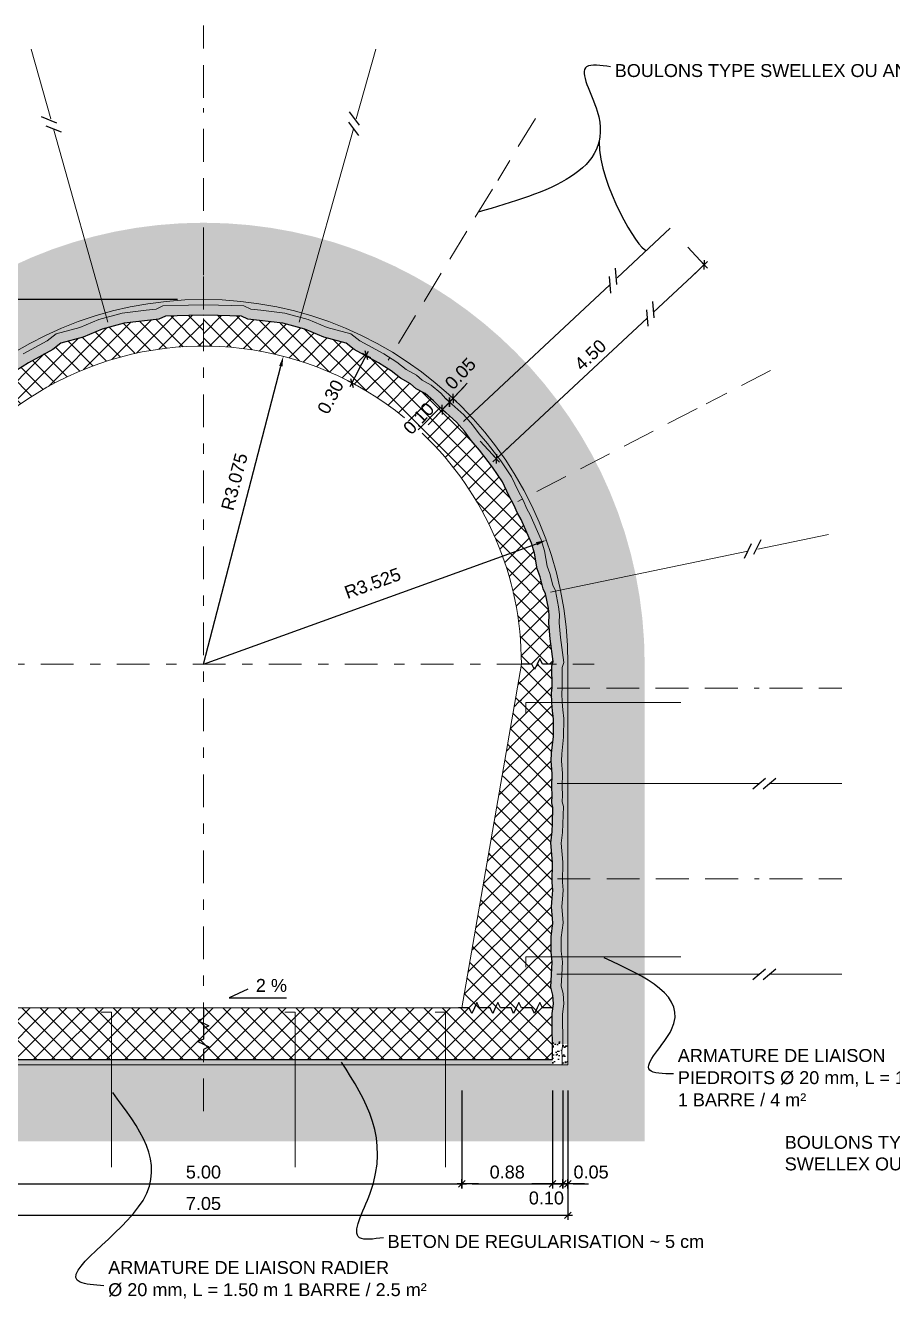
# Model space of a CAD drawing. Extents: x 67 to 63019, y 41 to 109009.
# Drawn here: x 209.83 to 218.21, y 118.85 to 131.16 of the extents above; entities that cross this region are included whole.
import ezdxf
from ezdxf.enums import TextEntityAlignment as Align

# ---------------------------------------------------------------- set-up
doc = ezdxf.new("R2010")
doc.units = 0
doc.header["$MEASUREMENT"] = 0
doc.header["$PDMODE"] = 67
doc.linetypes.add('TRATTEGGIATA2', pattern=[9.525, 6.35, -3.175])
doc.linetypes.add('TRATTOPUNTO2', pattern=[12.7, 6.35, -3.175, 0, -3.175])
for name, color, linetype in [('DIME', 6, 'Continuous'), ('LIN010CO', 2, 'Continuous'), ('LIN018CO', 6, 'Continuous'), ('LIN050CO', 3, 'Continuous'), ('TEXT035', 1, 'Continuous'), ('Tratteggi', 2, 'Continuous')]:
    doc.layers.add(name, color=color, linetype=linetype)
doc.styles.add('ARIAL', font='arial.ttf')
doc.linetypes.add('ROCCIA', pattern='A,0.25,[130,BERETTA.shx,S=0.1,R=0,X=0,Y=0],-0.2,0.25', length=0.7)
doc.dimstyles.new('50', dxfattribs={"dimscale": 0.5, "dimtxt": 0.25, "dimasz": 0.2, "dimexe": 0, "dimexo": 0.5, "dimgap": 0.1, "dimtad": 1, "dimzin": 4, "dimdsep": 46, "dimtxsty": 'ARIAL', "dimblk1": 'LINE', "dimblk2": 'LINE', "dimsah": 1, "dimcen": 2.5, "dimclrd": 256, "dimclre": 256, "dimclrt": 1, "dimadec": 0, "dimazin": 0, "dimtfac": 1, "dimtmove": 2, "dimatfit": 3, "dimldrblk": 'LINE', "dimfxl": 1, "dimtvp": 1, "dimtolj": 1, "dimtzin": 0, "dimarcsym": 0})

# ---------------------------------------------------------------- blocks, each defined once
blk = doc.blocks.new('LINE')
for p, q in [((-1.6, 0), (0.45, 0)), ((0, 0.45), (0, -0.45))]:
    blk.add_line(p, q)
at = {"color": 3}
blk.add_line((-0.32, -0.32), (0.32, 0.32), dxfattribs=at)
blk = doc.blocks.new('*D12')
at = {"layer": 'Defpoints', "color": 0, "transparency": 16777216}
for p in [(208.025, 121.113), (215.075, 121.113), (215.075, 119.657)]:
    blk.add_point(p, dxfattribs=at)
at = {"layer": 'LIN018CO', "lineweight": -2, "transparency": 16777216}
for p, q in [((208.025, 120.863), (208.025, 119.657)), ((215.075, 120.863), (215.075, 119.657)), ((208.125, 119.657), (214.975, 119.657))]:
    blk.add_line(p, q, dxfattribs=at)
at = {"layer": 'LIN018CO', "lineweight": -2, "transparency": 16777216, "xscale": 0.1, "yscale": 0.1, "zscale": 0.1, "rotation": 180}
blk.add_blockref('LINE', (208.025, 119.657), dxfattribs=at)
at = {"layer": 'LIN018CO', "lineweight": -2, "transparency": 16777216, "xscale": 0.1, "yscale": 0.1, "zscale": 0.1}
blk.add_blockref('LINE', (215.075, 119.657), dxfattribs=at)
at = {"layer": 'LIN018CO', "color": 1, "lineweight": 0, "transparency": 16777216, "insert": (211.55, 119.771), "char_height": 0.125, "attachment_point": 5, "style": 'ARIAL'}
blk.add_mtext('\\A1;7.05', dxfattribs=at)
blk = doc.blocks.new('*D25')
at = {"layer": 'Defpoints', "color": 0, "transparency": 16777216}
for p in [(210.562, 128.513), (206.712, 121.113), (208.025, 121.113)]:
    blk.add_point(p, dxfattribs=at)
at = {"layer": 'DIME', "lineweight": -2, "transparency": 16777216}
for p, q in [((210.312, 128.513), (206.712, 128.513)), ((206.712, 128.413), (206.712, 121.213)), ((207.775, 121.113), (206.712, 121.113))]:
    blk.add_line(p, q, dxfattribs=at)
at = {"layer": 'DIME', "lineweight": -2, "transparency": 16777216, "xscale": 0.1, "yscale": 0.1, "zscale": 0.1}
for p, rotation in [((206.712, 128.513), 90), ((206.712, 121.113), 270)]:
    blk.add_blockref('LINE', p, dxfattribs=dict(at, rotation=rotation))
at = {"layer": 'DIME', "color": 1, "transparency": 16777216, "insert": (206.598, 125.184), "char_height": 0.125, "attachment_point": 5, "rotation": 90, "style": 'ARIAL'}
blk.add_mtext('\\A1;7.40', dxfattribs=at)
blk = doc.blocks.new('*D13')
at = {"layer": 'Defpoints', "color": 0, "transparency": 16777216}
for p in [(215.025, 121.114), (215.075, 121.113), (215.075, 119.961)]:
    blk.add_point(p, dxfattribs=at)
at = {"layer": 'DIME', "lineweight": -2, "transparency": 16777216}
for p, q in [((215.075, 120.863), (215.075, 119.961)), ((214.925, 119.961), (214.825, 119.961)), ((215.025, 119.961), (215.075, 119.961)), ((215.175, 119.961), (215.275, 119.961))]:
    blk.add_line(p, q, dxfattribs=at)
at = {"layer": 'DIME', "lineweight": -2, "transparency": 16777216, "xscale": 0.1, "yscale": 0.1, "zscale": 0.1}
blk.add_blockref('LINE', (215.025, 119.961), dxfattribs=at)
at = {"layer": 'DIME', "lineweight": -2, "transparency": 16777216, "xscale": 0.1, "yscale": 0.1, "zscale": 0.1, "rotation": 180}
blk.add_blockref('LINE', (215.075, 119.961), dxfattribs=at)
at = {"layer": 'DIME', "color": 1, "transparency": 16777216, "insert": (215.299, 120.075), "char_height": 0.125, "attachment_point": 5, "style": 'ARIAL'}
blk.add_mtext('\\A1;0.05', dxfattribs=at)
blk = doc.blocks.new('*D19')
at = {"layer": 'Defpoints', "color": 0, "transparency": 16777216}
for p in [(213.126, 127.973), (213.126, 127.973), (212.986, 127.707)]:
    blk.add_point(p, dxfattribs=at)
at = {"layer": 'DIME', "lineweight": -2, "transparency": 16777216}
blk.add_line((213.033, 127.796), (213.08, 127.884), dxfattribs=at)
at = {"layer": 'DIME', "lineweight": -2, "transparency": 16777216, "xscale": 0.1, "yscale": 0.1, "zscale": 0.1}
for p, rotation in [((213.126, 127.973), 62.16007389750063), ((212.986, 127.707), 242.1600738975006)]:
    blk.add_blockref('LINE', p, dxfattribs=dict(at, rotation=rotation))
at = {"layer": 'DIME', "color": 1, "transparency": 16777216, "insert": (212.779, 127.572), "char_height": 0.125, "attachment_point": 5, "rotation": 62.1601, "style": 'ARIAL'}
blk.add_mtext('\\A1;0.30', dxfattribs=at)
blk = doc.blocks.new('*D17')
at = {"layer": 'Defpoints', "color": 0, "transparency": 16777216}
for p in [(213.964, 127.557), (213.964, 127.557), (213.93, 127.521)]:
    blk.add_point(p, dxfattribs=at)
at = {"layer": 'DIME', "lineweight": -2, "transparency": 16777216}
for p, q in [((214.032, 127.63), (214.101, 127.703)), ((213.93, 127.521), (213.964, 127.557)), ((213.861, 127.448), (213.793, 127.375))]:
    blk.add_line(p, q, dxfattribs=at)
at = {"layer": 'DIME', "lineweight": -2, "transparency": 16777216, "xscale": 0.1, "yscale": 0.1, "zscale": 0.1}
for p, rotation in [((213.964, 127.557), 226.7885267660168), ((213.93, 127.521), 46.78852676601685)]:
    blk.add_blockref('LINE', p, dxfattribs=dict(at, rotation=rotation))
at = {"layer": 'DIME', "color": 1, "transparency": 16777216, "insert": (214.035, 127.797), "char_height": 0.125, "attachment_point": 5, "rotation": 46.7885, "style": 'ARIAL'}
blk.add_mtext('\\A1;0.05', dxfattribs=at)
blk = doc.blocks.new('*D16')
at = {"layer": 'Defpoints', "color": 0, "transparency": 16777216}
for p in [(213.861, 127.448), (213.93, 127.521), (213.93, 127.521)]:
    blk.add_point(p, dxfattribs=at)
at = {"layer": 'DIME', "lineweight": -2, "transparency": 16777216}
for p, q in [((213.998, 127.594), (214.067, 127.667)), ((213.861, 127.448), (213.93, 127.521)), ((213.793, 127.375), (213.724, 127.302))]:
    blk.add_line(p, q, dxfattribs=at)
at = {"layer": 'DIME', "lineweight": -2, "transparency": 16777216, "xscale": 0.1, "yscale": 0.1, "zscale": 0.1}
for p, rotation in [((213.93, 127.521), 226.7885267660168), ((213.861, 127.448), 46.78852676601685)]:
    blk.add_blockref('LINE', p, dxfattribs=dict(at, rotation=rotation))
at = {"layer": 'DIME', "color": 1, "transparency": 16777216, "insert": (213.632, 127.363), "char_height": 0.125, "attachment_point": 5, "rotation": 46.7885, "style": 'ARIAL'}
blk.add_mtext('\\A1;0.10', dxfattribs=at)
blk = doc.blocks.new('*D41')
at = {"layer": 'Defpoints', "color": 0, "transparency": 16777216}
for p in [(214.866, 126.185), (211.55, 124.988)]:
    blk.add_point(p, dxfattribs=at)
at = {"layer": 'DIME', "lineweight": -2, "transparency": 16777216}
blk.add_line((211.55, 124.988), (214.772, 126.151), dxfattribs=at)
at = {"layer": 'DIME', "transparency": 16777216}
blk.add_solid([(214.766, 126.167), (214.777, 126.136), (214.866, 126.185)], dxfattribs=at)
at = {"layer": 'DIME', "color": 1, "transparency": 16777216, "insert": (213.186, 125.769), "char_height": 0.125, "attachment_point": 5, "rotation": 19.8518, "style": 'ARIAL'}
blk.add_mtext('\\A1;R3.525', dxfattribs=at)
blk = doc.blocks.new('*D42')
at = {"layer": 'Defpoints', "color": 0, "transparency": 16777216}
for p in [(212.323, 127.965), (211.55, 124.988)]:
    blk.add_point(p, dxfattribs=at)
at = {"layer": 'DIME', "lineweight": -2, "transparency": 16777216}
blk.add_line((211.55, 124.988), (212.298, 127.868), dxfattribs=at)
at = {"layer": 'DIME', "transparency": 16777216}
blk.add_solid([(212.282, 127.872), (212.314, 127.864), (212.323, 127.965)], dxfattribs=at)
at = {"layer": 'DIME', "color": 1, "transparency": 16777216, "insert": (211.85, 126.751), "char_height": 0.125, "attachment_point": 5, "rotation": 75.4478, "style": 'ARIAL'}
blk.add_mtext('\\A1;R3.075', dxfattribs=at)
blk = doc.blocks.new('*D46')
at = {"layer": 'Defpoints', "color": 0, "transparency": 16777216}
for p in [(207.199, 128.513), (211.55, 128.513), (209.359, 128.363)]:
    blk.add_point(p, dxfattribs=at)
at = {"layer": 'DIME', "lineweight": -2, "transparency": 16777216}
for p, q in [((207.199, 128.613), (207.199, 128.713)), ((211.3, 128.513), (207.199, 128.513)), ((207.199, 128.363), (207.199, 128.513)), ((209.109, 128.363), (207.199, 128.363)), ((207.199, 128.263), (207.199, 128.163))]:
    blk.add_line(p, q, dxfattribs=at)
at = {"layer": 'DIME', "lineweight": -2, "transparency": 16777216, "xscale": 0.1, "yscale": 0.1, "zscale": 0.1}
for p, rotation in [((207.199, 128.513), 270), ((207.199, 128.363), 90)]:
    blk.add_blockref('LINE', p, dxfattribs=dict(at, rotation=rotation))
at = {"layer": 'DIME', "color": 1, "transparency": 16777216, "insert": (207.193, 128.784), "char_height": 0.125, "attachment_point": 5, "rotation": 90, "style": 'ARIAL'}
blk.add_mtext('\\A1;0.15', dxfattribs=at)
blk = doc.blocks.new('*D51')
at = {"layer": 'Defpoints', "color": 0, "transparency": 16777216}
for p in [(209.05, 121.663), (214.05, 121.113), (214.05, 119.961)]:
    blk.add_point(p, dxfattribs=at)
at = {"layer": 'LIN018CO', "lineweight": -2, "transparency": 16777216}
for p, q in [((209.05, 121.413), (209.05, 119.961)), ((214.05, 120.863), (214.05, 119.961)), ((209.15, 119.961), (213.95, 119.961))]:
    blk.add_line(p, q, dxfattribs=at)
at = {"layer": 'LIN018CO', "lineweight": -2, "transparency": 16777216, "xscale": 0.1, "yscale": 0.1, "zscale": 0.1, "rotation": 180}
blk.add_blockref('LINE', (209.05, 119.961), dxfattribs=at)
at = {"layer": 'LIN018CO', "lineweight": -2, "transparency": 16777216, "xscale": 0.1, "yscale": 0.1, "zscale": 0.1}
blk.add_blockref('LINE', (214.05, 119.961), dxfattribs=at)
at = {"layer": 'LIN018CO', "color": 1, "lineweight": 0, "transparency": 16777216, "insert": (211.55, 120.075), "char_height": 0.125, "attachment_point": 5, "style": 'ARIAL'}
blk.add_mtext('\\A1;5.00', dxfattribs=at)
blk = doc.blocks.new('*D52')
at = {"layer": 'Defpoints', "color": 0, "transparency": 16777216}
for p in [(214.05, 121.113), (214.926, 121.113), (214.926, 119.961)]:
    blk.add_point(p, dxfattribs=at)
at = {"layer": 'LIN018CO', "lineweight": -2, "transparency": 16777216}
for p, q in [((214.05, 120.863), (214.05, 119.961)), ((214.926, 120.863), (214.926, 119.961)), ((214.15, 119.961), (214.826, 119.961))]:
    blk.add_line(p, q, dxfattribs=at)
at = {"layer": 'LIN018CO', "lineweight": -2, "transparency": 16777216, "xscale": 0.1, "yscale": 0.1, "zscale": 0.1, "rotation": 180}
blk.add_blockref('LINE', (214.05, 119.961), dxfattribs=at)
at = {"layer": 'LIN018CO', "lineweight": -2, "transparency": 16777216, "xscale": 0.1, "yscale": 0.1, "zscale": 0.1}
blk.add_blockref('LINE', (214.926, 119.961), dxfattribs=at)
at = {"layer": 'LIN018CO', "color": 1, "lineweight": 0, "transparency": 16777216, "insert": (214.488, 120.075), "char_height": 0.125, "attachment_point": 5, "style": 'ARIAL'}
blk.add_mtext('\\A1;0.88', dxfattribs=at)
blk = doc.blocks.new('*D54')
at = {"layer": 'Defpoints', "color": 0, "transparency": 16777216}
for p in [(214.926, 121.113), (215.025, 121.113), (214.926, 119.961)]:
    blk.add_point(p, dxfattribs=at)
at = {"layer": 'DIME', "lineweight": -2, "transparency": 16777216}
for p, q in [((214.926, 120.863), (214.926, 119.961)), ((215.025, 120.863), (215.025, 119.961)), ((214.826, 119.961), (214.726, 119.961)), ((215.025, 119.961), (214.926, 119.961)), ((215.125, 119.961), (215.225, 119.961))]:
    blk.add_line(p, q, dxfattribs=at)
at = {"layer": 'DIME', "lineweight": -2, "transparency": 16777216, "xscale": 0.1, "yscale": 0.1, "zscale": 0.1}
blk.add_blockref('LINE', (214.926, 119.961), dxfattribs=at)
at = {"layer": 'DIME', "lineweight": -2, "transparency": 16777216, "xscale": 0.1, "yscale": 0.1, "zscale": 0.1, "rotation": 180}
blk.add_blockref('LINE', (215.025, 119.961), dxfattribs=at)
at = {"layer": 'DIME', "color": 1, "transparency": 16777216, "insert": (214.867, 119.824), "char_height": 0.125, "attachment_point": 5, "style": 'ARIAL'}
blk.add_mtext('\\A1;0.10', dxfattribs=at)

msp = doc.modelspace()

# ---------------------------------------------------------------- hatches: boundary and pattern name
h = msp.add_hatch()
h.set_pattern_fill('AR-SAND', color=256, scale=0.04, style=0)
h.set_pattern_definition([(37.5, (0.99017, 0), (-0.002519734, 0.07707295), [0, -0.0608, 0, -0.068, 0, -0.065]), (7.5, (0.99017, 0), (0.07079107, 0.112885843), [0, -0.0328, 0, -0.0548, 0, -0.021]), (327.5, (0.94097, 0), (0.124565674, 0.000226362), [0, -0.02, 0, -0.072, 0, -0.094]), (317.5, (0.94097, 0), (0.120245064, 0.035107023), [0, -0.01, 0, -0.0472, 0, -0.054])])
h.paths.add_polyline_path([(208.0837, 121.9811), (208.0833, 121.9883), (208.0253, 121.9883), (208.0253, 121.3133), (208.0753, 121.3133), (208.0774, 121.6039), (208.065, 121.7007), (208.0731, 121.8023), (208.091, 121.8739)])
h.paths.add_polyline_path([(208.083, 122.642), (208.0779, 122.7158), (208.0711, 122.8006), (208.0774, 122.8791), (208.0745, 123.0714), (208.0914, 123.2573), (208.0779, 123.3596), (208.0746, 123.4439), (208.0699, 123.6108), (208.0809, 123.6564), (208.0778, 123.7194), (208.0816, 123.7999), (208.0806, 123.8331), (208.0253, 123.8331), (208.0253, 121.9883), (208.0833, 121.9883), (208.0771, 122.107), (208.0893, 122.2111), (208.0893, 122.3429), (208.0709, 122.4842)])
h.paths.add_polyline_path([(208.0871, 124.0528), (208.084, 124.1183), (208.0668, 124.2809), (208.0647, 124.4619), (208.075, 124.5448), (208.0819, 124.6198), (208.0835, 124.7038), (208.0798, 124.7576), (208.0815, 124.9547), (208.0703, 124.9883), (208.0253, 124.9883), (208.0253, 123.8331), (208.0806, 123.8331), (208.0778, 123.9299)])
h.paths.add_polyline_path([(208.1079, 125.4675), (208.1152, 125.5425), (208.1459, 125.6937), (208.0987, 125.7035, 0.0511206), (208.0253, 124.9883), (208.0703, 124.9883), (208.0653, 125.0035), (208.0977, 125.2432), (208.1098, 125.3857)])
h.paths.add_polyline_path([(208.2844, 126.1908), (208.3897, 126.4303), (208.4233, 126.4901), (208.4586, 126.5718), (208.5083, 126.6635), (208.5699, 126.7988), (208.6756, 126.952), (208.8047, 127.1202), (208.8842, 127.2127), (208.9489, 127.3021), (209.0042, 127.3645), (208.9733, 127.3934, 0.1375061), (208.0987, 125.7035), (208.1451, 125.6938), (208.1707, 125.7493), (208.1997, 125.8635), (208.2276, 125.9351), (208.2529, 126.0829)], flags=16)
h.paths.add_polyline_path([(209.4908, 127.7809), (209.5884, 127.8355), (209.6788, 127.906), (209.8056, 127.9878), (210.0373, 128.1147), (210.1257, 128.1827), (210.3548, 128.242), (210.537, 128.3209), (210.6107, 128.3405), (210.5989, 128.3825, 0.1375061), (208.9733, 127.3934), (209.0042, 127.3645), (209.0328, 127.3967), (209.2054, 127.5522), (209.2558, 127.6065), (209.3497, 127.6863), (209.4352, 127.7326)], flags=16)
h.paths.add_polyline_path([(211.5503, 128.5133, 0.0684311), (210.5989, 128.3825), (210.6107, 128.3405), (210.7632, 128.3811), (210.9971, 128.4086), (211.0916, 128.4207), (211.1589, 128.4522), (211.4044, 128.4586), (211.5503, 128.4633)])
h.paths.add_polyline_path([(211.5503, 128.5133), (211.5503, 128.4633), (211.6963, 128.4586), (211.9418, 128.4522), (212.0091, 128.4207), (212.1036, 128.4086), (212.3375, 128.3811), (212.49, 128.3405), (212.5018, 128.3825, 0.0684311)])
h.paths.add_polyline_path([(212.5018, 128.3825), (212.49, 128.3405), (212.5637, 128.3209), (212.7459, 128.242), (212.9749, 128.1827), (213.0634, 128.1147), (213.2951, 127.9878), (213.4219, 127.906), (213.5123, 127.8355), (213.6099, 127.7809), (213.6655, 127.7326), (213.751, 127.6863), (213.8449, 127.6065), (213.8953, 127.5522), (214.0679, 127.3967), (214.0965, 127.3645), (214.1274, 127.3934, 0.1375061)], flags=17)
h.paths.add_polyline_path([(214.1274, 127.3934), (214.0965, 127.3645), (214.1518, 127.3021), (214.2164, 127.2127), (214.296, 127.1202), (214.3982, 126.9871), (214.432, 127.0186, 0.0342941)], flags=17)
h.paths.add_polyline_path([(214.432, 127.0186), (214.3982, 126.9871), (214.4251, 126.952), (214.5308, 126.7988), (214.5924, 126.6635), (214.6421, 126.5718), (214.6774, 126.4901), (214.711, 126.4303), (214.8163, 126.1908), (214.8478, 126.0829), (214.8731, 125.9351), (214.901, 125.8635), (214.93, 125.7493), (214.9541, 125.6971), (214.9548, 125.6937), (215.002, 125.7035, 0.1027276)], flags=17)
h.paths.add_polyline_path([(215.002, 125.7035), (214.9548, 125.6937), (214.9855, 125.5425), (214.9927, 125.4675), (214.9908, 125.3857), (215.003, 125.2432), (215.0354, 125.0035), (215.0304, 124.9883), (215.0753, 124.9883, 0.0511206)])
h.paths.add_polyline_path([(215.0753, 124.9883), (215.0304, 124.9883), (215.0191, 124.9547), (215.0209, 124.7576), (215.0172, 124.7038), (215.0188, 124.6198), (215.0257, 124.5448), (215.036, 124.4619), (215.0339, 124.2809), (215.0167, 124.1183), (215.0136, 124.0528), (215.0229, 123.9299), (215.0201, 123.8331), (215.0753, 123.8331)])
h.paths.add_polyline_path([(215.0753, 123.8331), (215.0201, 123.8331), (215.0191, 123.7999), (215.0229, 123.7194), (215.0198, 123.6564), (215.0308, 123.6108), (215.026, 123.4439), (215.0228, 123.3596), (215.0093, 123.2573), (215.0262, 123.0714), (215.0233, 122.8791), (215.0296, 122.8006), (215.0228, 122.7158), (215.0177, 122.642), (215.0298, 122.4842), (215.0114, 122.3429), (215.0114, 122.2111), (215.0236, 122.107), (215.0174, 121.9883), (215.0753, 121.9883)])
h.paths.add_polyline_path([(215.0753, 121.9883), (215.0174, 121.9883), (215.017, 121.9811), (215.0097, 121.8739), (215.0276, 121.8023), (215.0357, 121.7007), (215.0233, 121.6039), (215.0254, 121.3133), (215.0753, 121.3133)])
h.paths.add_polyline_path([(215.0357, 121.7007), (215.0276, 121.8023), (215.0097, 121.8739), (215.017, 121.9811), (215.0236, 122.107), (215.0114, 122.2111), (215.0114, 122.3429), (215.0298, 122.4842), (215.0177, 122.642), (215.0228, 122.7158), (215.0296, 122.8006), (215.0233, 122.8791), (215.0262, 123.0714), (215.0093, 123.2573), (215.0228, 123.3596), (215.026, 123.4439), (215.0308, 123.6108), (215.0198, 123.6564), (215.0229, 123.7194), (215.0191, 123.7999), (215.0229, 123.9299), (215.0136, 124.0528), (215.0167, 124.1183), (215.0339, 124.2809), (215.036, 124.4619), (215.0257, 124.5448), (215.0188, 124.6198), (215.0172, 124.7038), (215.0209, 124.7576), (215.0191, 124.9547), (215.0304, 124.9883), (214.9253, 124.9883), (214.9194, 124.9704), (214.9212, 124.7606), (214.9175, 124.7063), (214.9193, 124.6143), (214.9266, 124.5341), (214.9363, 124.4563), (214.9344, 124.2868), (214.9173, 124.1259), (214.9138, 124.0514), (214.9232, 123.9276), (214.9194, 123.7989), (214.9232, 123.7194), (214.9196, 123.647), (214.9308, 123.6004), (214.9265, 123.4472), (214.9234, 123.368), (214.9091, 123.2593), (214.9265, 123.0677), (214.9236, 122.8758), (214.9296, 122.8006), (214.9234, 122.7232), (214.9178, 122.6416), (214.9297, 122.4869), (214.9118, 122.3494), (214.9118, 122.2053), (214.9237, 122.1038), (214.9176, 121.9872), (214.9092, 121.865), (214.929, 121.7861), (214.9356, 121.7031), (214.9236, 121.6099), (214.9257, 121.3133), (215.0254, 121.3133), (215.0233, 121.6039)])
h.paths.add_polyline_path([(214.9927, 125.4675), (214.9855, 125.5425), (214.9541, 125.6971), (214.93, 125.7493), (214.901, 125.8635), (214.8731, 125.9351), (214.8478, 126.0829), (214.8163, 126.1908), (214.711, 126.4303), (214.6774, 126.4901), (214.6421, 126.5718), (214.5924, 126.6635), (214.5308, 126.7988), (214.4251, 126.952), (214.3982, 126.9871), (214.383, 126.9729), (214.3842, 127.0054), (214.296, 127.1202), (214.2164, 127.2127), (214.1518, 127.3021), (214.0679, 127.3967), (213.8953, 127.5522), (213.8449, 127.6065), (213.751, 127.6863), (213.6655, 127.7326), (213.6099, 127.7809), (213.5123, 127.8355), (213.4219, 127.906), (213.2951, 127.9878), (213.0634, 128.1147), (212.9749, 128.1827), (212.7459, 128.242), (212.5637, 128.3209), (212.3375, 128.3811), (212.1036, 128.4086), (212.0091, 128.4207), (211.9418, 128.4522), (211.6963, 128.4586), (211.5503, 128.4633), (211.5503, 128.3633), (211.6922, 128.3591), (211.9184, 128.3532), (211.981, 128.3238), (212.0914, 128.3097), (212.3187, 128.2829), (212.531, 128.2265), (212.7134, 128.1475), (212.9303, 128.0914), (213.0087, 128.031), (213.2441, 127.9022), (213.3642, 127.8247), (213.457, 127.7523), (213.5523, 127.6989), (213.6085, 127.6502), (213.6944, 127.6037), (213.7759, 127.5344), (213.8253, 127.4812), (213.997, 127.3265), (214.074, 127.2397), (214.1382, 127.1509), (214.2187, 127.0574), (214.3445, 126.8934), (214.4437, 126.7494), (214.5032, 126.619), (214.5524, 126.5282), (214.588, 126.4458), (214.6218, 126.3857), (214.7225, 126.1567), (214.7506, 126.0605), (214.7766, 125.9083), (214.8059, 125.833), (214.8357, 125.7159), (214.8588, 125.6659), (214.8868, 125.5278), (214.893, 125.4638), (214.8911, 125.3826), (214.904, 125.2322), (214.9336, 125.013), (214.9253, 124.9883), (215.0304, 124.9883), (215.0354, 125.0035), (215.003, 125.2432), (214.9908, 125.3857)])
h.paths.add_polyline_path([(211.5503, 128.4633), (211.4044, 128.4586), (211.1589, 128.4522), (211.0916, 128.4207), (210.9971, 128.4086), (210.7632, 128.3811), (210.537, 128.3209), (210.3548, 128.242), (210.1257, 128.1827), (210.0373, 128.1147), (209.8056, 127.9878), (209.6788, 127.906), (209.5884, 127.8355), (209.4908, 127.7809), (209.4352, 127.7326), (209.3497, 127.6863), (209.2558, 127.6065), (209.2054, 127.5522), (209.0328, 127.3967), (208.9489, 127.3021), (208.8842, 127.2127), (208.8047, 127.1202), (208.6756, 126.952), (208.5699, 126.7988), (208.5083, 126.6635), (208.4586, 126.5718), (208.4233, 126.4901), (208.3897, 126.4303), (208.2844, 126.1908), (208.2529, 126.0829), (208.2276, 125.9351), (208.1997, 125.8635), (208.1707, 125.7493), (208.1466, 125.6971), (208.1152, 125.5425), (208.1079, 125.4675), (208.1098, 125.3857), (208.0977, 125.2432), (208.0653, 125.0035), (208.0703, 124.9883), (208.1754, 124.9883), (208.1671, 125.013), (208.1967, 125.2322), (208.2096, 125.3826), (208.2077, 125.4638), (208.2139, 125.5278), (208.2419, 125.6659), (208.265, 125.7159), (208.2948, 125.833), (208.3241, 125.9083), (208.3501, 126.0605), (208.3782, 126.1567), (208.4789, 126.3857), (208.5127, 126.4458), (208.5483, 126.5282), (208.5975, 126.619), (208.657, 126.7494), (208.7562, 126.8934), (208.882, 127.0574), (208.9625, 127.1509), (209.0267, 127.2397), (209.1037, 127.3265), (209.2754, 127.4812), (209.3248, 127.5344), (209.4063, 127.6037), (209.4922, 127.6502), (209.5484, 127.6989), (209.6436, 127.7523), (209.7365, 127.8247), (209.8566, 127.9022), (210.092, 128.031), (210.1704, 128.0914), (210.3873, 128.1475), (210.5697, 128.2265), (210.782, 128.2829), (211.0093, 128.3097), (211.1197, 128.3238), (211.1823, 128.3532), (211.4085, 128.3591), (211.5503, 128.3633)])
h.paths.add_polyline_path([(208.1644, 124.4563), (208.1741, 124.5341), (208.1814, 124.6143), (208.1832, 124.7063), (208.1795, 124.7606), (208.1813, 124.9704), (208.1754, 124.9883), (208.0703, 124.9883), (208.0815, 124.9547), (208.0798, 124.7576), (208.0835, 124.7038), (208.0819, 124.6198), (208.075, 124.5448), (208.0647, 124.4619), (208.0668, 124.2809), (208.084, 124.1183), (208.0871, 124.0528), (208.0778, 123.9299), (208.0816, 123.7999), (208.0778, 123.7194), (208.0809, 123.6564), (208.0699, 123.6108), (208.0746, 123.4439), (208.0779, 123.3596), (208.0914, 123.2573), (208.0745, 123.0714), (208.0774, 122.8791), (208.0711, 122.8006), (208.0779, 122.7158), (208.083, 122.642), (208.0709, 122.4842), (208.0893, 122.3429), (208.0893, 122.2111), (208.0771, 122.107), (208.0837, 121.9811), (208.091, 121.8739), (208.0731, 121.8023), (208.065, 121.7007), (208.0774, 121.6039), (208.0753, 121.3133), (208.175, 121.3133), (208.1771, 121.6099), (208.1651, 121.7031), (208.1717, 121.7861), (208.1915, 121.865), (208.1831, 121.9872), (208.177, 122.1038), (208.1889, 122.2053), (208.1889, 122.3494), (208.171, 122.4869), (208.1829, 122.6416), (208.1773, 122.7232), (208.1711, 122.8006), (208.1771, 122.8758), (208.1742, 123.0677), (208.1916, 123.2593), (208.1773, 123.368), (208.1742, 123.4472), (208.1699, 123.6004), (208.1811, 123.647), (208.1775, 123.7194), (208.1813, 123.7989), (208.1775, 123.9276), (208.1869, 124.0514), (208.1834, 124.1259), (208.1663, 124.2868)])
h = msp.add_hatch()
h.set_pattern_fill('AR-SAND', color=256, scale=0.04, style=0)
h.set_pattern_definition([(142.5, (422.11053, 0), (0.002519734, 0.07707295), [0, -0.0608, 0, -0.068, 0, -0.065]), (172.5, (422.11053, 0), (-0.07079107, 0.112885843), [0, -0.0328, 0, -0.0548, 0, -0.021]), (212.5, (422.15973, 0), (-0.124565674, 0.000226362), [0, -0.02, 0, -0.072, 0, -0.094]), (222.5, (422.15973, 0), (-0.120245064, 0.035107023), [0, -0.01, 0, -0.0472, 0, -0.054])])
h.paths.add_polyline_path([(214.9267, 121.251), (214.9257, 121.3133), (214.9255, 121.3419), (215.0251, 121.3419), (215.0253, 121.314), (215.023, 121.2577), (215.023, 121.197), (215.0179, 121.1463), (215.0196, 121.1133), (214.9253, 121.1133), (214.9253, 121.1633), (214.9284, 121.2003)])
h.paths.add_polyline_path([(215.023, 121.2577), (215.0253, 121.314), (215.0251, 121.3419), (215.0753, 121.3419), (215.0753, 121.1133), (215.0196, 121.1133), (215.0179, 121.1463), (215.023, 121.197)])
h = msp.add_hatch()
h.set_pattern_fill('AR-SAND', color=256, scale=0.04, style=0)
h.set_pattern_definition([(37.5, (0.99017, -0.2), (-0.002519734, 0.07707295), [0, -0.0608, 0, -0.068, 0, -0.065]), (7.5, (0.99017, -0.2), (0.07079107, 0.112885843), [0, -0.0328, 0, -0.0548, 0, -0.021]), (327.5, (0.94097, -0.2), (0.124565674, 0.000226362), [0, -0.02, 0, -0.072, 0, -0.094]), (317.5, (0.94097, -0.2), (0.120245064, 0.035107023), [0, -0.01, 0, -0.0472, 0, -0.054])])
h.paths.add_polyline_path([(214.9253, 121.1633), (211.5503, 121.1633), (211.5503, 121.1133), (214.9257, 121.1133)])
h.paths.add_polyline_path([(211.5503, 121.1633), (208.1753, 121.1633), (208.175, 121.1133), (211.5503, 121.1133)])
at = {"layer": 'LIN010CO'}
h = msp.add_hatch(dxfattribs=at)
h.set_pattern_fill('AR-CONC', color=256, scale=0.05, style=0)
h.set_pattern_definition([(50, (0.99017, 0), (0.3586301, -0.03137607), [0.0375, -0.4125]), (355, (0.99017, 0), (-0.06937567, 0.37609607), [0.03, -0.33]), (100.4514, (1.02005, -0.0026), (0.2892547, 0.34471977), [0.0318701, -0.35057106]), (46.1842, (0.99017, 0.1), (0.5336205, -0.0827595), [0.05625, -0.61875]), (96.6356, (1.03464, 0.0931), (0.4673314, 0.4870589), [0.0478051, -0.5258565]), (351.1842, (0.99017, 0.1), (0.467331, 0.4870593), [0.045, -0.495]), (21, (1.04017, 0.075), (0.29845353, -0.20130945), [0.0375, -0.4125]), (326, (1.04017, 0.075), (0.12165767, 0.362575), [0.03, -0.33]), (71.4514, (1.06504, 0.05822), (0.4201113, 0.16126525), [0.0318701, -0.35057106]), (37.5, (0.99017, 0), (0.00607993, 0.16644693), [0, -0.326, 0, -0.335, 0, -0.33125]), (7.5, (0.99017, 0), (0.13153477, 0.19720586), [0, -0.191, 0, -0.3185, 0, -0.12625]), (327.5, (0.87867, 0), (0.26691122, -0.011277436), [0, -0.125, 0, -0.39, 0, -0.5175]), (317.5, (0.82867, 0), (0.29159308, 0.0500525), [0, -0.1625, 0, -0.259, 0, -0.3675])])
edge = h.paths.add_edge_path()
edge.add_line((215.8176, 120.3711), (215.8176, 124.9883))
edge.add_arc((211.5503, 124.9883), 4.2672, 0, 180)
edge.add_line((207.2831, 124.9883), (207.2831, 120.3711))
edge.add_line((207.2831, 120.3711), (215.8176, 120.3711))
edge = h.paths.add_edge_path(flags=16)
edge.add_line((208.0253, 121.1133), (208.1253, 121.1133))
edge.add_line((208.1253, 121.1133), (208.2827, 120.6414))
edge.add_line((208.2827, 120.6414), (208.7554, 120.6414))
edge.add_line((208.7554, 120.6414), (208.9128, 121.1133))
edge.add_line((208.9128, 121.1133), (215.0753, 121.1133))
edge.add_line((215.0753, 121.1133), (215.0753, 124.9883))
edge.add_arc((211.5503, 124.9883), 3.525, 0, 180)
edge.add_line((208.0253, 124.9883), (208.0253, 121.1133))
h = msp.add_hatch(dxfattribs=at)
h.set_pattern_fill('ANSI37', color=256, style=0)
h.paths.add_polyline_path([(208.4753, 124.9883), (208.1754, 124.9883), (208.1813, 124.9704), (208.1795, 124.7606), (208.1832, 124.7063), (208.1814, 124.6143), (208.1741, 124.5341), (208.1644, 124.4563), (208.1663, 124.2868), (208.1834, 124.1259), (208.1869, 124.0514), (208.1775, 123.9276), (208.1813, 123.7989), (208.1775, 123.7194), (208.1811, 123.647), (208.1699, 123.6004), (208.1742, 123.4472), (208.1773, 123.368), (208.1916, 123.2593), (208.1742, 123.0677), (208.1771, 122.8758), (208.1711, 122.8006), (208.1773, 122.7232), (208.1829, 122.6416), (208.171, 122.4869), (208.1889, 122.3494), (208.1889, 122.2053), (208.177, 122.1038), (208.1831, 121.9872), (208.1915, 121.865), (208.1717, 121.7861), (208.1651, 121.7031), (208.1771, 121.6099), (208.175, 121.3133), (208.174, 121.251), (208.1723, 121.2003), (208.1753, 121.1633), (211.5503, 121.1633), (211.5503, 121.6633), (208.4753, 121.6633)])
h.paths.add_polyline_path([(214.9236, 121.6099), (214.9356, 121.7031), (214.929, 121.7861), (214.9092, 121.865), (214.9176, 121.9872), (214.9237, 122.1038), (214.9118, 122.2053), (214.9118, 122.3494), (214.9297, 122.4869), (214.9178, 122.6416), (214.9234, 122.7232), (214.9296, 122.8006), (214.9236, 122.8758), (214.9265, 123.0677), (214.9091, 123.2593), (214.9234, 123.368), (214.9265, 123.4472), (214.9308, 123.6004), (214.9196, 123.647), (214.9232, 123.7194), (214.9194, 123.7989), (214.9232, 123.9276), (214.9138, 124.0514), (214.9173, 124.1259), (214.9344, 124.2868), (214.9363, 124.4563), (214.9266, 124.5341), (214.9193, 124.6143), (214.9175, 124.7063), (214.9212, 124.7606), (214.9194, 124.9704), (214.9253, 124.9883), (214.6253, 124.9883), (214.6253, 121.6633), (211.5503, 121.6633), (211.5503, 121.1633), (214.9253, 121.1633)])
h.paths.add_polyline_path([(211.5503, 128.0633), (211.5503, 128.3633), (211.4085, 128.3591), (211.1823, 128.3532), (211.1197, 128.3238), (211.0093, 128.3097), (210.782, 128.2829), (210.5697, 128.2265), (210.3873, 128.1475), (210.1704, 128.0914), (210.092, 128.031), (209.8566, 127.9022), (209.7365, 127.8247), (209.6436, 127.7523), (209.5484, 127.6989), (209.4922, 127.6502), (209.4063, 127.6037), (209.3248, 127.5344), (209.2754, 127.4812), (209.1037, 127.3265), (209.0267, 127.2397), (208.9625, 127.1509), (208.882, 127.0574), (208.7562, 126.8934), (208.657, 126.7494), (208.5975, 126.619), (208.5483, 126.5282), (208.5127, 126.4458), (208.4789, 126.3857), (208.3782, 126.1567), (208.3501, 126.0605), (208.3241, 125.9083), (208.2948, 125.833), (208.265, 125.7159), (208.2419, 125.6659), (208.2139, 125.5278), (208.2077, 125.4638), (208.2096, 125.3826), (208.1967, 125.2322), (208.1671, 125.013), (208.1754, 124.9883), (208.4753, 124.9883, -0.4142136)])
h = msp.add_hatch(dxfattribs=at)
h.set_pattern_fill('ANSI37', color=256, style=0)
h.paths.add_polyline_path([(214.6253, 124.9883, -0.0468222), (214.5717, 124.4162), (214.0503, 121.6633), (214.6253, 121.6633)])
h.paths.add_polyline_path([(208.529, 124.4162, -0.0468222), (208.4753, 124.9883), (208.4753, 121.6633), (209.0503, 121.6633)])
h = msp.add_hatch(dxfattribs=at)
h.set_pattern_fill('ANSI37', color=256, style=0)
h.paths.add_polyline_path([(214.5717, 124.4162, 0.0468222), (214.6253, 124.9883), (214.0503, 121.6633)])
at = {"layer": 'Tratteggi'}
h = msp.add_hatch(dxfattribs=at)
h.set_pattern_fill('ANSI37', color=256, angle=360, style=0)
h.set_pattern_definition([(45, (0.99017, 0), (-0.08838835, 0.08838835), []), (135, (0.99017, 0), (-0.08838835, -0.08838835), [])])
h.paths.add_polyline_path([(213.0087, 128.031), (212.9303, 128.0914), (212.7134, 128.1475), (212.531, 128.2265), (212.3187, 128.2829), (212.0914, 128.3097), (211.981, 128.3238), (211.9184, 128.3532), (211.6922, 128.3591), (211.5503, 128.3633), (211.5503, 128.0633, -0.1706479), (213.4745, 127.3869), (213.6852, 127.2014, -0.2035964), (214.6253, 124.9883), (214.9253, 124.9883), (214.9336, 125.013), (214.904, 125.2322), (214.8911, 125.3826), (214.893, 125.4638), (214.8868, 125.5278), (214.8588, 125.6659), (214.8357, 125.7159), (214.8059, 125.833), (214.7766, 125.9083), (214.7506, 126.0605), (214.7225, 126.1567), (214.6218, 126.3857), (214.588, 126.4458), (214.5524, 126.5282), (214.5032, 126.619), (214.4437, 126.7494), (214.3445, 126.8934), (214.2187, 127.0574), (214.1382, 127.1509), (214.074, 127.2397), (213.997, 127.3265), (213.8253, 127.4812), (213.7759, 127.5344), (213.6944, 127.6037), (213.6085, 127.6502), (213.5523, 127.6989), (213.457, 127.7523), (213.3642, 127.8247), (213.2441, 127.9022)])
h.paths.add_polyline_path([(213.4303, 127.2875), (213.6951, 127.5693), (213.8337, 127.4392), (213.5689, 127.1573)], flags=25)

# ---------------------------------------------------------------- linework, layer by layer
for p, q in [((209.9798, 130.283), (210.1274, 130.2222)), ((212.9607, 130.3279), (213.0553, 130.1992)), ((210.0258, 130.1942), (210.1734, 130.1334)), ((212.9539, 130.2281), (213.0484, 130.0995)), ((215.5307, 128.8168), (215.5445, 128.6578)), ((215.4729, 128.7352), (215.4868, 128.5761)), ((215.8346, 128.4136), (215.8485, 128.2546)), ((215.8923, 128.4952), (215.9062, 128.3362)), ((216.9407, 126.1901), (216.8699, 126.047)), ((216.849, 126.1503), (216.7781, 126.0073)), ((216.8644, 123.7815), (216.9863, 123.8846)), ((216.9644, 123.7815), (217.0863, 123.8846)), ((216.8644, 121.9367), (216.9863, 122.0399)), ((216.9644, 121.9367), (217.0863, 122.0399))]:
    msp.add_line(p, q)
at = {"layer": 'DIME'}
for p, q in [((216.2353, 129.0187), (216.3935, 128.8492)), ((215.9015, 128.3901), (216.3204, 128.781)), ((214.4196, 127.007), (215.8415, 128.3341)), ((214.2249, 127.1424), (214.383, 126.9729))]:
    msp.add_line(p, q, dxfattribs=at)
at = {"layer": 'LIN010CO', "linetype": 'TRATTEGGIATA2', "lineweight": 0, "ltscale": 0.05}
for p, q in [((211.5503, 130.4633), (211.5503, 131.1633)), ((211.5503, 128.4171), (211.5503, 130.3633)), ((214.76, 130.2636), (214.3962, 129.6656)), ((214.3442, 129.5801), (213.3377, 127.9259)), ((217.0344, 127.8266), (216.4127, 127.5049)), ((216.3239, 127.4589), (214.5898, 126.5614)), ((214.971, 124.7554), (216.9253, 124.7554)), ((217.0253, 124.7554), (217.7253, 124.7554)), ((214.9741, 122.9107), (216.9253, 122.9107)), ((217.0253, 122.9107), (217.7253, 122.9107))]:
    msp.add_line(p, q, dxfattribs=at)
at = {"layer": 'LIN018CO', "color": 1, "lineweight": 0}
for p, q in [((210.0726, 130.2601), (209.8837, 130.9341)), ((213.0281, 130.2601), (213.217, 130.9341)), ((210.6241, 128.2927), (210.0996, 130.1638)), ((212.477, 128.2941), (213.0011, 130.1638)), ((215.553, 128.7239), (216.0647, 129.2015)), ((214.0638, 127.334), (215.4799, 128.6556)), ((217.5969, 126.2411), (216.9115, 126.0991)), ((216.8136, 126.0788), (214.9057, 125.6835)), ((214.9704, 123.8331), (216.9253, 123.8331)), ((217.0253, 123.8331), (217.7253, 123.8331)), ((214.9677, 121.9883), (216.9253, 121.9883)), ((217.0253, 121.9883), (217.7253, 121.9883))]:
    msp.add_line(p, q, dxfattribs=at)
at = {"layer": 'LIN018CO', "linetype": 'TRATTOPUNTO2', "lineweight": 0, "ltscale": 0.05}
for p, q in [((211.5503, 120.6635), (211.5503, 128.9731)), ((207.7723, 124.9883), (215.3284, 124.9883))]:
    msp.add_line(p, q, dxfattribs=at)
at = {"layer": 'LIN018CO'}
for p, q in [((211.9791, 121.8434), (211.8004, 121.7596)), ((211.8004, 121.7596), (212.3535, 121.7596))]:
    msp.add_line(p, q, dxfattribs=at)
at = {"layer": 'LIN018CO', "lineweight": 0, "flags": 128}
msp.add_lwpolyline([(215.0205, 121.1133), (215.0205, 121.1794), (215.016, 121.248), (215.0253, 121.314), (215.0233, 121.6039), (215.0357, 121.7007), (215.0276, 121.8023), (215.0097, 121.8739), (215.017, 121.9811), (215.0236, 122.107), (215.0114, 122.2111), (215.0114, 122.3429), (215.0298, 122.4842), (215.0177, 122.642), (215.0228, 122.7158), (215.0296, 122.8006), (215.0233, 122.8791), (215.0262, 123.0714), (215.0093, 123.2573), (215.0228, 123.3596), (215.026, 123.4439), (215.0308, 123.6108), (215.0198, 123.6564), (215.0229, 123.7194), (215.0191, 123.7999), (215.0229, 123.9299), (215.0136, 124.0528), (215.0167, 124.1183), (215.0339, 124.2809), (215.036, 124.4619), (215.0257, 124.5448), (215.0188, 124.6198), (215.0172, 124.7038), (215.0209, 124.7576), (215.0191, 124.9547), (215.0354, 125.0035), (215.003, 125.2432), (214.9908, 125.3857), (214.9927, 125.4675), (214.9855, 125.5425), (214.9541, 125.6971), (214.93, 125.7493), (214.901, 125.8635), (214.8731, 125.9351), (214.8478, 126.0829), (214.8163, 126.1908), (214.711, 126.4303), (214.6774, 126.4901), (214.6421, 126.5718), (214.5924, 126.6635), (214.5308, 126.7988), (214.4251, 126.952), (214.296, 127.1202), (214.2164, 127.2127), (214.1518, 127.3021), (214.0679, 127.3967), (213.8953, 127.5522), (213.8449, 127.6065), (213.751, 127.6863), (213.6655, 127.7326), (213.6099, 127.7809), (213.5123, 127.8355), (213.4219, 127.906), (213.2951, 127.9878), (213.0634, 128.1147), (212.9749, 128.1827), (212.7459, 128.242), (212.5637, 128.3209), (212.3375, 128.3811), (212.1036, 128.4086), (212.0091, 128.4207), (211.9418, 128.4522), (211.6963, 128.4586), (211.5503, 128.4633), (211.4044, 128.4586), (211.1589, 128.4522), (211.0916, 128.4207), (210.9971, 128.4086), (210.7632, 128.3811), (210.537, 128.3209), (210.3548, 128.242), (210.1257, 128.1827), (210.0373, 128.1147), (209.8056, 127.9878)], dxfattribs=at)
at = {"layer": 'LIN018CO', "flags": 128}
for points in [[(214.9253, 121.1633), (214.9236, 121.6099), (214.9356, 121.7031), (214.929, 121.7861), (214.9092, 121.865), (214.9176, 121.9872), (214.9237, 122.1038), (214.9118, 122.2053), (214.9118, 122.3494), (214.9297, 122.4869), (214.9178, 122.6416), (214.9234, 122.7232), (214.9296, 122.8006), (214.9236, 122.8758), (214.9265, 123.0677), (214.9091, 123.2593), (214.9234, 123.368), (214.9265, 123.4472), (214.9308, 123.6004), (214.9196, 123.647), (214.9232, 123.7194), (214.9194, 123.7989), (214.9232, 123.9276), (214.9138, 124.0514), (214.9173, 124.1259), (214.9344, 124.2868), (214.9363, 124.4563), (214.9266, 124.5341), (214.9193, 124.6143), (214.9175, 124.7063), (214.9212, 124.7606), (214.9194, 124.9704), (214.9336, 125.013), (214.904, 125.2322), (214.8911, 125.3826), (214.893, 125.4638), (214.8868, 125.5278), (214.8588, 125.6659), (214.8357, 125.7159), (214.8059, 125.833), (214.7766, 125.9083), (214.7506, 126.0605), (214.7225, 126.1567), (214.6218, 126.3857), (214.588, 126.4458), (214.5524, 126.5282), (214.5032, 126.619), (214.4437, 126.7494), (214.3445, 126.8934), (214.2187, 127.0574), (214.1382, 127.1509), (214.074, 127.2397), (213.997, 127.3265), (213.8253, 127.4812), (213.7759, 127.5344), (213.6944, 127.6037), (213.6085, 127.6502), (213.5523, 127.6989), (213.457, 127.7523), (213.3642, 127.8247), (213.2441, 127.9022), (213.0087, 128.031), (212.9303, 128.0914), (212.7134, 128.1475), (212.531, 128.2265), (212.3187, 128.2829), (212.0914, 128.3097), (211.981, 128.3238), (211.9184, 128.3532), (211.6922, 128.3591), (211.5503, 128.3633), (211.4085, 128.3591), (211.1823, 128.3532), (211.1197, 128.3238), (211.0093, 128.3097), (210.782, 128.2829), (210.5697, 128.2265), (210.3873, 128.1475), (210.1704, 128.0914), (210.092, 128.031), (209.8566, 127.9022), (209.7365, 127.8247)], [(208.1753, 121.1633), (214.9253, 121.1633)]]:
    msp.add_lwpolyline(points, dxfattribs=at)
at = {"layer": 'LIN018CO', "ltscale": 2, "flags": 128}
for points in [[(214.9293, 124.9883), (214.8277, 124.9883), (214.8025, 125.0413), (214.7777, 124.9883), (214.7525, 124.9353), (214.7277, 124.9883), (214.6253, 124.9883)], [(211.5503, 121.6633), (211.5503, 121.564), (211.4974, 121.5388), (211.5503, 121.514), (211.6033, 121.4888), (211.5503, 121.464), (211.5503, 121.3617)], [(214.3223, 121.6633), (214.2207, 121.6633), (214.1954, 121.7163), (214.1707, 121.6633), (214.1454, 121.6103), (214.1207, 121.6633), (214.0183, 121.6633)], [(214.5247, 121.6633), (214.423, 121.6633), (214.3978, 121.7163), (214.373, 121.6633), (214.3478, 121.6103), (214.323, 121.6633), (214.2207, 121.6633)], [(214.727, 121.6633), (214.6253, 121.6633), (214.6001, 121.7163), (214.5753, 121.6633), (214.5501, 121.6103), (214.5253, 121.6633), (214.423, 121.6633)], [(214.9293, 121.6633), (214.8277, 121.6633), (214.8025, 121.7163), (214.7777, 121.6633), (214.7525, 121.6103), (214.7277, 121.6633), (214.6253, 121.6633)], [(211.5503, 121.4633), (211.5503, 121.3617), (211.4974, 121.3365), (211.5503, 121.3117), (211.6033, 121.2865), (211.5503, 121.2617), (211.5503, 121.1633)]]:
    msp.add_lwpolyline(points, dxfattribs=at)
at = {"layer": 'LIN018CO'}
for points in [[(215.4866, 130.764), (215.2559, 130.764), (215.3584, 130.3347), (214.2086, 129.3573)], [(219.4343, 120.1154), (219.665, 120.1154), (218.6747, 121.3749), (219.3779, 123.8496)], [(216.0967, 121.0253), (215.866, 121.0606), (216.0777, 121.4546), (215.4265, 122.1468)], [(213.2903, 119.4408), (213.0596, 119.4408), (213.1621, 119.8702), (212.8866, 121.1389)], [(210.5877, 118.9749), (210.357, 119.0103), (210.966, 119.8016), (210.6723, 120.8435)]]:
    msp.add_spline(points, degree=3, dxfattribs=at)
msp.add_open_spline([(215.3763, 130.0375), (215.3819, 129.6132), (215.7524, 129.0009), (215.8335, 128.9856)], degree=3, dxfattribs=at)
at = {"layer": 'LIN050CO', "linetype": 'Continuous', "lineweight": 0}
for p, q in [((214.0503, 121.6633), (214.6253, 124.9883)), ((214.6674, 124.617), (214.6674, 124.517)), ((216.1674, 124.617), (214.6674, 124.617)), ((214.6674, 122.1575), (214.6674, 122.0575)), ((216.1674, 122.1575), (214.6674, 122.1575)), ((209.0503, 121.6633), (214.0503, 121.6633)), ((210.562, 121.6212), (210.662, 121.6212)), ((210.662, 120.1212), (210.662, 121.6212)), ((212.4387, 121.6212), (212.3387, 121.6212)), ((212.4387, 120.1212), (212.4387, 121.6212)), ((213.8925, 121.6212), (213.7925, 121.6212)), ((213.8925, 120.1212), (213.8925, 121.6212))]:
    msp.add_line(p, q, dxfattribs=at)
at = {"layer": 'LIN050CO', "linetype": 'ROCCIA', "lineweight": 0, "flags": 128}
msp.add_lwpolyline([(208.9128, 121.1133), (215.0753, 121.1133), (215.0753, 124.9883, 1), (208.0253, 124.9883), (208.0253, 121.1133), (208.1253, 121.1133)], format="xyb", dxfattribs=at)
at = {"layer": 'LIN050CO', "linetype": 'Continuous', "lineweight": 0}
for start, end in [(50.77132, 180), (0, 46.50773)]:
    msp.add_arc((211.5503, 124.9883), 3.075, start, end, dxfattribs=at)

# ---------------------------------------------------------------- block references
at = {"layer": 'DIME', "xscale": 0.1, "yscale": 0.1, "zscale": 0.1}
for p, rotation in [((216.3935, 128.8492), 43.02347273690426), ((214.383, 126.9729), 223.0234727369042)]:
    msp.add_blockref('LINE', p, dxfattribs=dict(at, rotation=rotation))

# ---------------------------------------------------------------- texts
at = {"layer": 'DIME', "color": 1, "insert": (215.2923, 127.9772), "char_height": 0.125, "attachment_point": 5, "rotation": 43.02347, "style": 'ARIAL'}
msp.add_mtext('\\A1;4.50', dxfattribs=at)
at = {"layer": 'TEXT035', "style": 'ARIAL'}
for s, p in [('BOULONS TYPE SWELLEX OU ANALOGUE PROVISOIRES', (215.5279, 130.6647)), ('ARMATURE DE LIAISON', (216.138, 121.1402)), ('PIEDROITS %%C 20 mm, L = 1.50 m', (216.138, 120.926)), ('1 BARRE / 4 m²', (216.138, 120.7117)), ('BOULONS TYPE ', (217.1717, 120.3004)), ('SWELLEX OU ANALOGUE', (217.1717, 120.0915)), ('BETON DE REGULARISATION ~ 5 cm', (213.3316, 119.3415)), ('ARMATURE DE LIAISON RADIER', (210.629, 119.0899)), ('%%C 20 mm, L = 1.50 m 1 BARRE / 2.5 m²', (210.629, 118.8756))]:
    msp.add_text(s, height=0.125, dxfattribs=at).set_placement(p)
msp.add_text('2 %', height=0.125, dxfattribs=at).set_placement((212.358, 121.8177), align=Align.RIGHT)

# ---------------------------------------------------------------- dimensions: what is measured, and where the dimension line sits
at = {"layer": 'DIME'}
dim = msp.add_linear_dim(base=(207.1991, 128.5133), p1=(209.3594, 128.3633), p2=(211.5503, 128.5133), angle=90, text='0.15', dimstyle='50', override={"dimdec": 3}, dxfattribs=at)
dim.commit()
dim.dimension.update_dxf_attribs({"geometry": '*D46', "text_midpoint": (207.1928, 128.7842), "dimtype": 160})
dim = msp.add_linear_dim(base=(206.7123, 121.1133), p1=(210.5622, 128.5133), p2=(208.0253, 121.1133), angle=90, dimstyle='50', dxfattribs=at)
dim.commit()
dim.dimension.update_dxf_attribs({"geometry": '*D25', "text_midpoint": (206.5985, 125.1838), "dimtype": 160})
for mpoint, picture, middle in [((212.323, 127.9646), '*D42', (211.8504, 126.7513)), ((214.8659, 126.1853), '*D41', (213.1865, 125.7692))]:
    dim = msp.add_radius_dim(center=(211.5503, 124.9883), mpoint=mpoint, dimstyle='50', override={"dimdec": 3}, dxfattribs=at)
    dim.commit()
    dim.dimension.update_dxf_attribs({"geometry": picture, "text_midpoint": middle, "dimtype": 164})
for base, p1, p2, angle, override, picture, middle in [((213.1265, 127.9727), (212.9864, 127.7074), (213.1265, 127.9727), 62.16007, {"dimzin": 0, "dimse1": 1, "dimse2": 1}, '*D19', (212.7793, 127.5723)), ((213.9639, 127.5574), (213.9297, 127.521), (213.9639, 127.5574), 46.78853, {"dimzin": 0, "dimse1": 1, "dimse2": 1}, '*D17', (214.0352, 127.797)), ((213.9297, 127.521), (213.8612, 127.4481), (213.9297, 127.521), 46.78853, {"dimzin": 0, "dimse1": 1, "dimse2": 1}, '*D16', (213.632, 127.3633)), ((214.9257, 119.9609), (215.0253, 121.1133), (214.9257, 121.1133), 180, {"dimzin": 0, "dimse1": 0, "dimse2": 0}, '*D54', (214.8671, 119.8241))]:
    dim = msp.add_linear_dim(base=base, p1=p1, p2=p2, angle=angle, dimstyle='50', override=override, dxfattribs=at)
    dim.commit()
    dim.dimension.update_dxf_attribs({"geometry": picture, "text_midpoint": middle, "dimtype": 160})
dim = msp.add_linear_dim(base=(215.0753, 119.9609), p1=(215.0253, 121.114), p2=(215.0753, 121.1133), dimstyle='50', override={"dimzin": 0, "dimse1": 1}, dxfattribs=at)
dim.commit()
dim.dimension.update_dxf_attribs({"geometry": '*D13', "text_midpoint": (215.2993, 120.0747), "dimtype": 160})
at = {"layer": 'LIN018CO', "lineweight": 0}
for base, p1, p2, picture, middle in [((214.0503, 119.9609), (209.0503, 121.6633), (214.0503, 121.1133), '*D51', (211.5503, 120.0747)), ((215.0753, 119.6569), (208.0253, 121.1133), (215.0753, 121.1133), '*D12', (211.5503, 119.7707))]:
    dim = msp.add_linear_dim(base=base, p1=p1, p2=p2, dimstyle='50', dxfattribs=at)
    dim.commit()
    dim.dimension.update_dxf_attribs({"geometry": picture, "text_midpoint": middle})
dim = msp.add_linear_dim(base=(214.9257, 119.9609), p1=(214.0503, 121.1133), p2=(214.9257, 121.1133), dimstyle='50', override={"dimzin": 0}, dxfattribs=at)
dim.commit()
dim.dimension.update_dxf_attribs({"geometry": '*D52', "text_midpoint": (214.488, 120.0747)})

doc.saveas('drawing.dxf')
